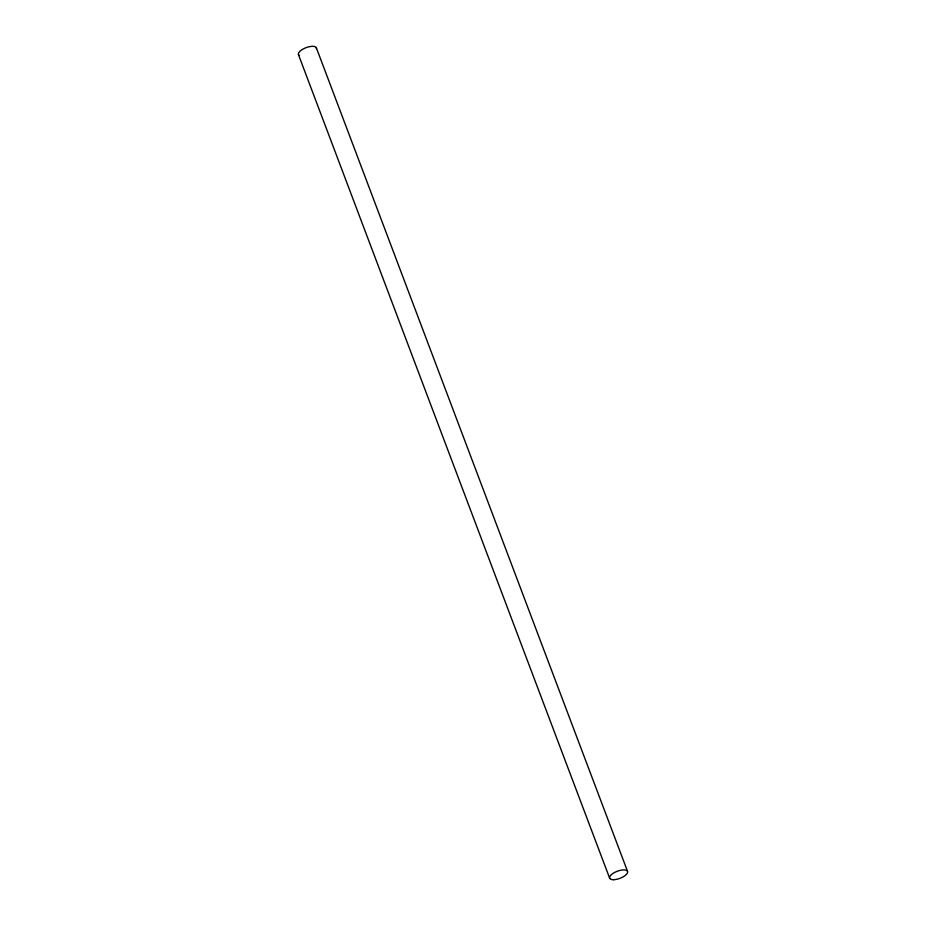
<?xml version="1.0" encoding="UTF-8"?>
<svg xmlns="http://www.w3.org/2000/svg" width="926" height="926" viewBox="0 0 926 926"><rect width="100%" height="100%" fill="white"/><g stroke="black" fill="none" stroke-linecap="round" stroke-linejoin="round"><path stroke-width="1.39" d="M316.31 47.701L627.515 871.285M298.485 54.715L609.69 878.299M299.214 55.479A9.584 3.797 -20.7 0 1 305.742 47.782A9.584 3.797 -20.7 0 1 316.437 48.696M613.463 879.7A9.584 3.797 -20.7 0 0 627.643 872.292A9.584 3.797 -20.7 0 0 614.702 872.396A9.584 3.797 -20.7 0 0 613.463 879.7"/></g></svg>
